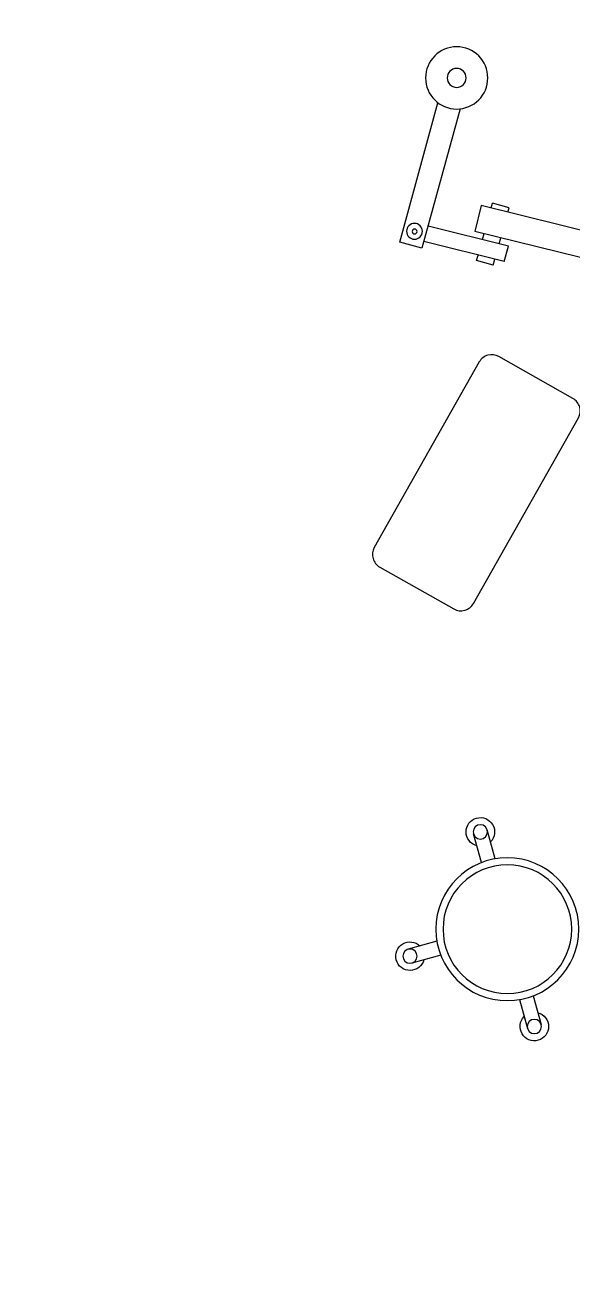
# Model space of a CAD drawing. Header units: metres. Extents: x -39 to 21688, y -24 to 9022.
# Drawn here: x 154.889 to 156.805, y 5.825 to 10.236 of the extents above; entities that cross this region are included whole.
import ezdxf

# ---------------------------------------------------------------- set-up
doc = ezdxf.new("R2010")
doc.units = ezdxf.units.M
doc.header["$MEASUREMENT"] = 0
for name, color, linetype in [('AR-MOBILIRIO', 1, 'Continuous'), ('AR-PUERTAS', 2, 'Continuous'), ('MOBILIARIO', 42, 'Continuous')]:
    doc.layers.add(name, color=color, linetype=linetype)

# ---------------------------------------------------------------- blocks, each defined once
blk = doc.blocks.new('A$C23125473')
at = {"layer": 'AR-MOBILIRIO'}
for p, q in [((0.5141, 3.3367), (0.5421, 3.4376)), ((0.5141, 3.3367), (0.5421, 3.4376)), ((0.5623, 3.3233), (0.5903, 3.4242)), ((0.2385, 3.1807), (0.1376, 3.2087)), ((0.2251, 3.1325), (0.1243, 3.1605)), ((0.2251, 3.1325), (0.1243, 3.1605)), ((0.3811, 2.8569), (0.3531, 2.756)), ((0.4293, 2.8435), (0.4013, 2.7427)), ((0.4293, 2.8435), (0.4013, 2.7427)), ((0.4606, 0.7516), (0.1793, 0.6821)), ((0.908, 0.7824), (0.3576, 0.6463)), ((0.4219, 0.7647), (0.364, 0.7486)), ((0.4219, 0.7647), (0.4277, 0.7435)), ((0.4606, 0.7516), (0.4757, 0.6978)), ((0.364, 0.7486), (0.3695, 0.7291)), ((0.4757, 0.6978), (0.1941, 0.6281)), ((0.9491, 0.6963), (0.38, 0.5556)), ((0.3844, 0.6752), (0.3902, 0.6543)), ((0.4427, 0.6896), (0.4485, 0.6688)), ((0.38, 0.5556), (0.3576, 0.6463)), ((0.4735, 0.5787), (0.4777, 0.5633)), ((0.4152, 0.5643), (0.4199, 0.5473)), ((0.4777, 0.5633), (0.4199, 0.5473))]:
    blk.add_line(p, q, dxfattribs=at)
blk.add_lwpolyline([(0.3736, 1.1035), (0.0061, 1.7539, -0.414214), (0.0251, 1.822), (0.2846, 1.9687, -0.414214), (0.3527, 1.9497), (0.7202, 1.2993, -0.414214), (0.7013, 1.2312), (0.4417, 1.0846, -0.414214)], format="xyb", close=True, dxfattribs=at)
blk.add_lwpolyline([(0.3066, 0.2172), (0.1729, 0.7054), (0.0951, 0.6841), (0.2288, 0.1959)], dxfattribs=at)
for centre, radius in [((0.5662, 3.4309), 0.025), ((0.4717, 3.0901), 0.2502), ((0.4717, 3.0901), 0.2252), ((0.1309, 3.1846), 0.025), ((0.3772, 2.7493), 0.025), ((0.1465, 0.646), 0.0277), ((0.1472, 0.6467), 0.00829), ((0.2944, 0.1089), 0.1089), ((0.2944, 0.1089), 0.0332)]:
    blk.add_circle(centre, radius, dxfattribs=at)
for centre, start, end in [((0.5662, 3.4309), 284.5051, 224.5051), ((0.1309, 3.1846), 14.5051, 314.5051), ((0.3772, 2.7493), 104.5051, 44.5051)]:
    blk.add_arc(centre, 0.05, start, end, dxfattribs=at)

msp = doc.modelspace()

# ---------------------------------------------------------------- linework, layer by layer
at = {"layer": 'AR-PUERTAS'}
msp.add_circle((164.88265, 27.62249), 40.08066, dxfattribs=at)

# ---------------------------------------------------------------- block references
at = {"layer": 'MOBILIARIO', "xscale": -1, "rotation": 180}
msp.add_blockref('A$C23125473', (156.10433, 10.16058), dxfattribs=at)

doc.saveas('drawing.dxf')
